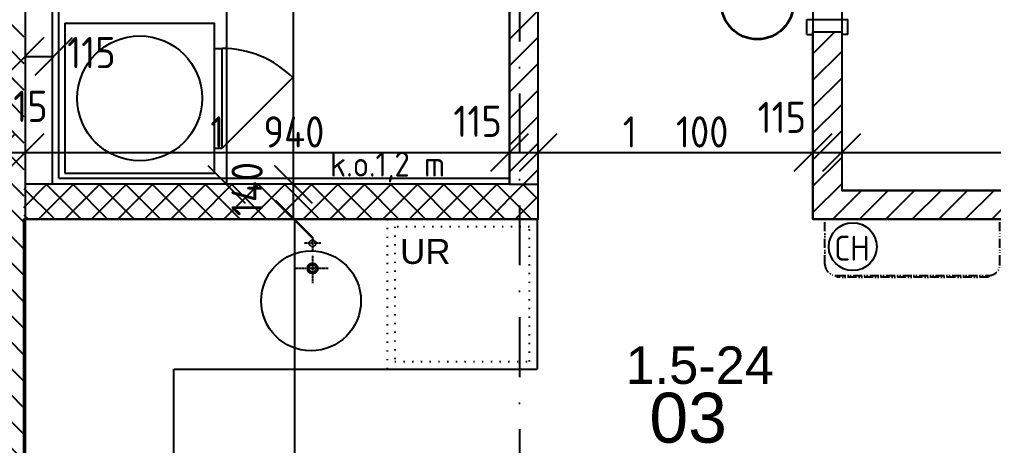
# Model space of a CAD drawing. Extents: x 4511820 to 5180432, y -1526536 to -944957.
# Drawn here: x 5149415 to 5153316, y -1297136 to -1295430 of the extents above; entities that cross this region are included whole.
import ezdxf

# ---------------------------------------------------------------- set-up
doc = ezdxf.new("R2010")
doc.units = 0
doc.header["$MEASUREMENT"] = 0
for name, pattern in [('ACAD_ISO07W100', [3.5, 0.5, -3]), ('ACAD_ISO12W100', [22, 12, -3, 0.5, -3, 0.5, -3]), ('BODKOCIARKOVANA_3', [5.6, 3, -1.3, 0, -1.3]), ('DASHED', [0.75, 0.5, -0.25])]:
    doc.linetypes.add(name, pattern=pattern)
doc.layers.get('0').update_dxf_attribs({"linetype": 'CONTINUOUS'})
doc.layers.get('Defpoints').update_dxf_attribs({"color": 61, "linetype": 'CONTINUOUS'})
for name, color, linetype in [('DVERE', 45, 'CONTINUOUS'), ('KÓTY', 4, 'CONTINUOUS'), ('MÚRY', 1, 'CONTINUOUS'), ('osi', 253, 'CONTINUOUS'), ('Plochy', 41, 'CONTINUOUS'), ('POPIS', 7, 'CONTINUOUS'), ('TENKÁ', 7, 'CONTINUOUS'), ('ZARIADENIE1', 145, 'CONTINUOUS'), ('ZZ-chladenie', 133, 'CONTINUOUS'), ('ŠRAFY', 82, 'CONTINUOUS')]:
    doc.layers.add(name, color=color, linetype=linetype)
doc.layers.add('preklady', color=74, linetype='CONTINUOUS', lineweight=35)
doc.styles.add('ARIAL', font='arial.ttf')
doc.styles.add('STYLE1', font='isocp.shx')
doc.dimstyles.new('STANDARD-50', dxfattribs={"dimtxt": 125, "dimasz": 150, "dimexe": 10, "dimexo": 200, "dimgap": 20, "dimtad": 1, "dimdsep": 46, "dimlunit": 6, "dimtxsty": 'STYLE1', "dimblk1": 'OBLIQUE', "dimblk2": 'OBLIQUE', "dimsah": 1, "dimcen": 2.5, "dimse1": 1, "dimse2": 1, "dimadec": 0, "dimazin": 0, "dimtfac": 1, "dimtmove": 1, "dimatfit": 3, "dimldrblk": 'OBLIQUE', "dimfxl": 1, "dimtolj": 1, "dimtzin": 0, "dimarcsym": 0})
pattern_1 = [(45, (515270.5, 128041), (-53.0330086, 53.0330086), [])]

# ---------------------------------------------------------------- blocks, each defined once
blk = doc.blocks.new('_OBLIQUE')
at = {"color": 0, "linetype": 'ByBlock'}
blk.add_line((-0.5, -0.5), (0.5, 0.5), dxfattribs=at)
blk = doc.blocks.new('*D25401')
at = {"layer": 'Defpoints', "color": 0}
for p in [(5149322.5, -1295963.2), (5149437.5, -1295963.2), (5149437.5, -1296090.2)]:
    blk.add_point(p, dxfattribs=at)
at = {"layer": 'KÓTY', "color": 0, "lineweight": -2}
blk.add_line((5149322.5, -1295963.2), (5149437.5, -1295963.2), dxfattribs=at)
at = {"layer": 'KÓTY', "color": 0, "linetype": 'ByBlock', "lineweight": -2, "xscale": 150, "yscale": 150, "zscale": 150, "rotation": 180}
blk.add_blockref('_OBLIQUE', (5149322.5, -1295963.2), dxfattribs=at)
at = {"layer": 'KÓTY', "color": 0, "linetype": 'ByBlock', "lineweight": -2, "xscale": 150, "yscale": 150, "zscale": 150}
blk.add_blockref('_OBLIQUE', (5149437.5, -1295963.2), dxfattribs=at)
at = {"layer": 'KÓTY', "color": 0, "insert": (5149430.8, -1295778.2), "char_height": 125, "attachment_point": 5, "style": 'STYLE1'}
blk.add_mtext('\\A1;115', dxfattribs=at)
blk = doc.blocks.new('*D25402')
at = {"layer": 'Defpoints', "color": 0}
for p in [(5151377.5, -1295963.2), (5149437.5, -1296090.2), (5151377.5, -1296090.2)]:
    blk.add_point(p, dxfattribs=at)
at = {"layer": 'KÓTY', "color": 0, "lineweight": -2}
blk.add_line((5149437.5, -1295963.2), (5151377.5, -1295963.2), dxfattribs=at)
at = {"layer": 'KÓTY', "color": 0, "linetype": 'ByBlock', "lineweight": -2, "xscale": 150, "yscale": 150, "zscale": 150, "rotation": 180}
blk.add_blockref('_OBLIQUE', (5149437.5, -1295963.2), dxfattribs=at)
at = {"layer": 'KÓTY', "color": 0, "linetype": 'ByBlock', "lineweight": -2, "xscale": 150, "yscale": 150, "zscale": 150}
blk.add_blockref('_OBLIQUE', (5151377.5, -1295963.2), dxfattribs=at)
at = {"layer": 'KÓTY', "color": 0, "insert": (5150407.5, -1295880.6), "char_height": 125, "attachment_point": 5, "style": 'STYLE1'}
blk.add_mtext('\\A1;1ﾠ940', dxfattribs=at)
blk = doc.blocks.new('*D25403')
at = {"layer": 'Defpoints', "color": 0}
for p in [(5151492.5, -1295963.2), (5151377.5, -1296090.2), (5151492.5, -1296090.2)]:
    blk.add_point(p, dxfattribs=at)
at = {"layer": 'KÓTY', "color": 0, "lineweight": -2}
blk.add_line((5151377.5, -1295963.2), (5151492.5, -1295963.2), dxfattribs=at)
at = {"layer": 'KÓTY', "color": 0, "linetype": 'ByBlock', "lineweight": -2, "xscale": 150, "yscale": 150, "zscale": 150, "rotation": 180}
blk.add_blockref('_OBLIQUE', (5151377.5, -1295963.2), dxfattribs=at)
at = {"layer": 'KÓTY', "color": 0, "linetype": 'ByBlock', "lineweight": -2, "xscale": 150, "yscale": 150, "zscale": 150}
blk.add_blockref('_OBLIQUE', (5151492.5, -1295963.2), dxfattribs=at)
at = {"layer": 'KÓTY', "color": 0, "insert": (5151249.5, -1295838), "char_height": 125, "attachment_point": 5, "style": 'STYLE1'}
blk.add_mtext('\\A1;115', dxfattribs=at)
blk = doc.blocks.new('*D25404')
at = {"layer": 'Defpoints', "color": 0}
for p in [(5152592.5, -1295963.2), (5151492.5, -1296090.2), (5152592.5, -1296090.2)]:
    blk.add_point(p, dxfattribs=at)
at = {"layer": 'KÓTY', "color": 0, "lineweight": -2}
blk.add_line((5151492.5, -1295963.2), (5152592.5, -1295963.2), dxfattribs=at)
at = {"layer": 'KÓTY', "color": 0, "linetype": 'ByBlock', "lineweight": -2, "xscale": 150, "yscale": 150, "zscale": 150, "rotation": 180}
blk.add_blockref('_OBLIQUE', (5151492.5, -1295963.2), dxfattribs=at)
at = {"layer": 'KÓTY', "color": 0, "linetype": 'ByBlock', "lineweight": -2, "xscale": 150, "yscale": 150, "zscale": 150}
blk.add_blockref('_OBLIQUE', (5152592.5, -1295963.2), dxfattribs=at)
at = {"layer": 'KÓTY', "color": 0, "insert": (5152042.5, -1295880.6), "char_height": 125, "attachment_point": 5, "style": 'STYLE1'}
blk.add_mtext('\\A1;1ﾠ100', dxfattribs=at)
blk = doc.blocks.new('*D25405')
at = {"layer": 'Defpoints', "color": 0}
for p in [(5152707.5, -1295963.2), (5152592.5, -1296090.2), (5152707.5, -1296115.2)]:
    blk.add_point(p, dxfattribs=at)
at = {"layer": 'KÓTY', "color": 0, "lineweight": -2}
blk.add_line((5152592.5, -1295963.2), (5152707.5, -1295963.2), dxfattribs=at)
at = {"layer": 'KÓTY', "color": 0, "linetype": 'ByBlock', "lineweight": -2, "xscale": 150, "yscale": 150, "zscale": 150, "rotation": 180}
blk.add_blockref('_OBLIQUE', (5152592.5, -1295963.2), dxfattribs=at)
at = {"layer": 'KÓTY', "color": 0, "linetype": 'ByBlock', "lineweight": -2, "xscale": 150, "yscale": 150, "zscale": 150}
blk.add_blockref('_OBLIQUE', (5152707.5, -1295963.2), dxfattribs=at)
at = {"layer": 'KÓTY', "color": 0, "insert": (5152468, -1295822), "char_height": 125, "attachment_point": 5, "style": 'STYLE1'}
blk.add_mtext('\\A1;115', dxfattribs=at)
blk = doc.blocks.new('*D25406')
at = {"layer": 'Defpoints', "color": 0}
for p in [(5155902.5, -1295963.2), (5155902.5, -1296030.2), (5152707.5, -1296115.2)]:
    blk.add_point(p, dxfattribs=at)
at = {"layer": 'KÓTY', "color": 0, "lineweight": -2}
blk.add_line((5152707.5, -1295963.2), (5155902.5, -1295963.2), dxfattribs=at)
at = {"layer": 'KÓTY', "color": 0, "linetype": 'ByBlock', "lineweight": -2, "xscale": 150, "yscale": 150, "zscale": 150, "rotation": 180}
blk.add_blockref('_OBLIQUE', (5152707.5, -1295963.2), dxfattribs=at)
at = {"layer": 'KÓTY', "color": 0, "linetype": 'ByBlock', "lineweight": -2, "xscale": 150, "yscale": 150, "zscale": 150}
blk.add_blockref('_OBLIQUE', (5155902.5, -1295963.2), dxfattribs=at)
at = {"layer": 'KÓTY', "color": 0, "insert": (5154432, -1295864), "char_height": 125, "attachment_point": 5, "style": 'STYLE1'}
blk.add_mtext('\\A1;3ﾠ195', dxfattribs=at)
blk = doc.blocks.new('*D25487')
at = {"layer": 'Defpoints', "color": 0}
for p in [(5153307.5, -1294405.2), (5153307.5, -1296115.2), (5154147.5, -1296115.2)]:
    blk.add_point(p, dxfattribs=at)
at = {"layer": 'KÓTY', "color": 0, "lineweight": -2}
blk.add_line((5154147.5, -1294405.2), (5154147.5, -1296115.2), dxfattribs=at)
at = {"layer": 'KÓTY', "color": 0, "linetype": 'ByBlock', "lineweight": -2, "xscale": 150, "yscale": 150, "zscale": 150}
for p, rotation in [((5154147.5, -1294405.2), 90), ((5154147.5, -1296115.2), 270)]:
    blk.add_blockref('_OBLIQUE', p, dxfattribs=dict(at, rotation=rotation))
at = {"layer": 'KÓTY', "color": 0, "insert": (5154065, -1295260.2), "char_height": 125, "attachment_point": 5, "rotation": 90, "style": 'STYLE1'}
blk.add_mtext('\\A1;1ﾠ710', dxfattribs=at)
blk = doc.blocks.new('*D25488')
at = {"layer": 'Defpoints', "color": 0}
for p in [(5151377.5, -1292905.2), (5150511.5, -1296090.2), (5151435, -1296090.2)]:
    blk.add_point(p, dxfattribs=at)
at = {"layer": 'KÓTY', "color": 0, "lineweight": -2}
blk.add_line((5150511.5, -1292905.2), (5150511.5, -1296090.2), dxfattribs=at)
at = {"layer": 'KÓTY', "color": 0, "linetype": 'ByBlock', "lineweight": -2, "xscale": 150, "yscale": 150, "zscale": 150}
for p, rotation in [((5150511.5, -1292905.2), 90), ((5150511.5, -1296090.2), 270)]:
    blk.add_blockref('_OBLIQUE', p, dxfattribs=dict(at, rotation=rotation))
at = {"layer": 'KÓTY', "color": 0, "insert": (5150410.5, -1295011), "char_height": 125, "attachment_point": 5, "rotation": 90, "style": 'STYLE1'}
blk.add_mtext('\\A1;3ﾠ185', dxfattribs=at)
blk = doc.blocks.new('*D25498')
at = {"layer": 'Defpoints', "color": 0}
for p in [(5150511.5, -1296090.2), (5150511.5, -1296230.2), (5150511.5, -1296230.2)]:
    blk.add_point(p, dxfattribs=at)
at = {"layer": 'KÓTY', "color": 0, "lineweight": -2}
blk.add_line((5150511.5, -1296090.2), (5150511.5, -1296230.2), dxfattribs=at)
at = {"layer": 'KÓTY', "color": 0, "linetype": 'ByBlock', "lineweight": -2, "xscale": 150, "yscale": 150, "zscale": 150}
for p, rotation in [((5150511.5, -1296090.2), 90), ((5150511.5, -1296230.2), 270)]:
    blk.add_blockref('_OBLIQUE', p, dxfattribs=dict(at, rotation=rotation))
at = {"layer": 'KÓTY', "color": 0, "insert": (5150326.5, -1296109.4), "char_height": 125, "attachment_point": 5, "rotation": 90, "style": 'STYLE1'}
blk.add_mtext('\\A1;140', dxfattribs=at)
blk = doc.blocks.new('*D25499')
at = {"layer": 'Defpoints', "color": 0}
for p in [(5149437.5, -1296230.2), (5149437.5, -1299245.2), (5150516.5, -1299245.2)]:
    blk.add_point(p, dxfattribs=at)
at = {"layer": 'KÓTY', "color": 0, "lineweight": -2}
blk.add_line((5150516.5, -1296230.2), (5150516.5, -1299245.2), dxfattribs=at)
at = {"layer": 'KÓTY', "color": 0, "linetype": 'ByBlock', "lineweight": -2, "xscale": 150, "yscale": 150, "zscale": 150}
for p, rotation in [((5150516.5, -1296230.2), 90), ((5150516.5, -1299245.2), 270)]:
    blk.add_blockref('_OBLIQUE', p, dxfattribs=dict(at, rotation=rotation))
at = {"layer": 'KÓTY', "color": 0, "insert": (5150434, -1297737.7), "char_height": 125, "attachment_point": 5, "rotation": 90, "style": 'STYLE1'}
blk.add_mtext('\\A1;3ﾠ015', dxfattribs=at)
blk = doc.blocks.new('*D25593')
at = {"layer": 'Defpoints', "color": 0}
for p in [(5149552.5, -1295578), (5149437.5, -1295774.7), (5149552.5, -1295774.7)]:
    blk.add_point(p, dxfattribs=at)
at = {"layer": 'KÓTY', "color": 0, "lineweight": -2}
blk.add_line((5149437.5, -1295578), (5149552.5, -1295578), dxfattribs=at)
at = {"layer": 'KÓTY', "color": 0, "linetype": 'ByBlock', "lineweight": -2, "xscale": 150, "yscale": 150, "zscale": 150, "rotation": 180}
blk.add_blockref('_OBLIQUE', (5149437.5, -1295578), dxfattribs=at)
at = {"layer": 'KÓTY', "color": 0, "linetype": 'ByBlock', "lineweight": -2, "xscale": 150, "yscale": 150, "zscale": 150}
blk.add_blockref('_OBLIQUE', (5149552.5, -1295578), dxfattribs=at)
at = {"layer": 'KÓTY', "color": 0, "insert": (5149703, -1295562.5), "char_height": 125, "attachment_point": 5, "style": 'STYLE1'}
blk.add_mtext('\\A1;115', dxfattribs=at)
blk = doc.blocks.new('chlad2')
at = {"layer": 'ZZ-chladenie', "linetype": 'ACAD_ISO12W100', "ltscale": 3}
for p, q in [((5102412.5, -1105747.3), (5102592.5, -1105747.3)), ((5102412.5, -1106448.4), (5102592.5, -1106448.4))]:
    blk.add_line(p, q, dxfattribs=at)
blk.add_lwpolyline([(5102367.5, -1106402), (5102360.8, -1106402), (5102360.8, -1105794.8), (5102367.5, -1105794.8)], close=True, dxfattribs=at)
for centre, start, end in [((5102412.5, -1105792.3), 90, 180), ((5102412.5, -1106403.4), 180, 270)]:
    blk.add_arc(centre, 45, start, end, dxfattribs=at)
blk = doc.blocks.new('*D25649')
at = {"layer": 'Defpoints', "color": 0}
for p in [(5149437.5, -1293855.2), (5149437.5, -1296090.2), (5150244, -1296090.2)]:
    blk.add_point(p, dxfattribs=at)
at = {"layer": 'KÓTY', "color": 0, "lineweight": -2}
blk.add_line((5150244, -1293855.2), (5150244, -1296090.2), dxfattribs=at)
at = {"layer": 'KÓTY', "color": 0, "linetype": 'ByBlock', "lineweight": -2, "xscale": 150, "yscale": 150, "zscale": 150}
for p, rotation in [((5150244, -1293855.2), 90), ((5150244, -1296090.2), 270)]:
    blk.add_blockref('_OBLIQUE', p, dxfattribs=dict(at, rotation=rotation))
at = {"layer": 'KÓTY', "color": 0, "insert": (5150161.5, -1294972.7), "char_height": 125, "attachment_point": 5, "rotation": 90, "style": 'STYLE1'}
blk.add_mtext('\\A1;2ﾠ235', dxfattribs=at)

msp = doc.modelspace()

# ---------------------------------------------------------------- hatches: boundary and pattern name
at = {"layer": 'ŠRAFY', "ltscale": 0.25}
h = msp.add_hatch(dxfattribs=at)
h.set_pattern_fill('ANSI31', color=256, scale=600, angle=90, style=0)
h.set_pattern_definition([(135, (-2904913.184, 46881.926), (-53.0330086, -53.0330086), [])])
h.paths.add_polyline_path([(5149432.5, -1299245.191), (5149432.5, -1296230.191), (5149432.5, -1296090.191), (5149432.5, -1293855.191), (5149437.5, -1293855.191), (5149437.5, -1293740.191), (5149437.5, -1292905.191), (5149322.5, -1292905.191), (5149322.5, -1296945.191), (5149272.5, -1296945.191), (5149272.5, -1297060.191), (5149322.5, -1297060.191), (5149322.5, -1299245.191)])
h = msp.add_hatch(dxfattribs=at)
h.set_pattern_fill('ANSI31', color=256, scale=600, style=0)
h.set_pattern_definition(pattern_1)
h.paths.add_polyline_path([(5151377.5, -1296065.191), (5151377.5, -1296090.191), (5151492.5, -1296090.191), (5151492.5, -1294615.191), (5151492.5, -1294605.191), (5151377.5, -1294605.191), (5151377.5, -1294615.191), (5151377.5, -1294818.191), (5151377.5, -1294848.191), (5151377.5, -1295128.191), (5151377.5, -1295158.191)])
h = msp.add_hatch(dxfattribs=at)
h.set_pattern_fill('ANSI31', color=256, scale=600, style=0)
h.set_pattern_definition(pattern_1)
h.paths.add_polyline_path([(5152707.5, -1295480.191), (5152592.5, -1295480.191), (5152592.5, -1295490.191), (5152592.5, -1296230.191), (5155902.5, -1296230.191), (5155902.5, -1296115.191), (5152707.5, -1296115.191), (5152707.5, -1295490.191)])
h = msp.add_hatch(dxfattribs=at)
h.set_pattern_fill('ANSI37', color=256, scale=600, style=0)
h.set_pattern_definition([(45, (-2973754.684, 351431.784), (-53.0330086, 53.0330086), []), (135, (-2973754.684, 351431.784), (-53.0330086, -53.0330086), [])])
h.paths.add_polyline_path([(5151377.5, -1296090.191), (5149547.5, -1296090.191), (5149432.5, -1296090.191), (5149432.5, -1296230.191), (5150887.5, -1296230.191), (5151487.5, -1296230.191), (5151492.5, -1296230.191), (5151492.5, -1296090.191)])

# ---------------------------------------------------------------- linework, layer by layer
at = {"layer": 'DVERE', "ltscale": 0.25}
for p, q in [((5152567.5, -1295490.191), (5152567.5, -1295430.191)), ((5152567.5, -1295430.191), (5152732.5, -1295430.191)), ((5152732.5, -1295490.191), (5152732.5, -1295430.191)), ((5152567.5, -1295490.191), (5152592.5, -1295490.191)), ((5152732.5, -1295490.191), (5152707.5, -1295490.191))]:
    msp.add_line(p, q, dxfattribs=at)
at = {"layer": 'MÚRY'}
for p, q in [((5149437.5, -1293855.191), (5149437.5, -1296090.191)), ((5152707.5, -1295480.191), (5152707.5, -1296115.191)), ((5151377.5, -1296090.191), (5149437.5, -1296090.191)), ((5155902.5, -1296115.191), (5152707.5, -1296115.191)), ((5149437.5, -1296230.191), (5149437.5, -1299245.191)), ((5151492.5, -1296230.191), (5149437.5, -1296230.191)), ((5155902.5, -1296230.191), (5152592.5, -1296230.191))]:
    msp.add_line(p, q, dxfattribs=at)
at = {"layer": 'MÚRY', "ltscale": 0.25}
for p, q in [((5151377.5, -1296090.191), (5151377.5, -1294605.191)), ((5151492.5, -1296230.191), (5151492.5, -1294605.191)), ((5152592.5, -1296230.191), (5152592.5, -1295480.191)), ((5152592.5, -1295480.191), (5152707.5, -1295480.191))]:
    msp.add_line(p, q, dxfattribs=at)
at = {"layer": 'osi', "linetype": 'BODKOCIARKOVANA_3', "ltscale": 80}
msp.add_line((5151417.5, -1284972.097), (5151417.5, -1316900), dxfattribs=at)
at = {"layer": 'Plochy'}
for points in [[(5149547.5, -1296090.191), (5149547.5, -1293855.191), (5149937.5, -1293855.191), (5149937.5, -1292905.191), (5151377.5, -1292905.191), (5151377.5, -1296090.191)], [(5155902.5, -1292905.191), (5153307.5, -1292905.191), (5153307.5, -1294405.191), (5152707.5, -1294405.191), (5152707.5, -1296115.191), (5155902.5, -1296115.191)], [(5155902.5, -1299245.191), (5149432.5, -1299245.191), (5149432.5, -1296230.191), (5151492.5, -1296230.191), (5151492.5, -1294290.191), (5152592.5, -1294290.191), (5152592.5, -1296230.191), (5155902.5, -1296230.191)]]:
    msp.add_lwpolyline(points, close=True, dxfattribs=at)
at = {"layer": 'preklady', "ltscale": 0.25}
msp.add_circle((5152370, -1295364.5), 145, dxfattribs=at)
at = {"layer": 'TENKÁ'}
for p, q in [((5149547.5, -1296090.191), (5149547.5, -1293880.191)), ((5149437.5, -1296090.191), (5149437.5, -1296230.191)), ((5151377.5, -1296090.191), (5151492.5, -1296090.191))]:
    msp.add_line(p, q, dxfattribs=at)
at = {"layer": 'TENKÁ', "ltscale": 0.25}
for q in [(5149572.5, -1293880.191), (5151377.5, -1296065.191)]:
    msp.add_line((5149572.5, -1296065.191), q, dxfattribs=at)
at = {"layer": 'ZARIADENIE1'}
for p, q in [((5150196.5, -1295546.052), (5150226.5, -1295546.052)), ((5150226.5, -1295946.052), (5150226.5, -1295546.052)), ((5150509.343, -1295663.209), (5150226.5, -1295946.052)), ((5150196.5, -1295946.052), (5150226.5, -1295946.052))]:
    msp.add_line(p, q, dxfattribs=at)
at = {"layer": 'ZARIADENIE1', "color": 8, "linetype": 'ACAD_ISO07W100', "ltscale": 10}
msp.add_line((5150887.5, -1296230.191), (5150887.5, -1296830.191), dxfattribs=at)
at = {"layer": 'ZARIADENIE1', "color": 8, "ltscale": 0.25}
for p, q in [((5151487.5, -1296230.191), (5151487.5, -1296830.191)), ((5150032.5, -1299245.191), (5150032.5, -1296830.191)), ((5150032.5, -1296830.191), (5151487.5, -1296830.191))]:
    msp.add_line(p, q, dxfattribs=at)
at = {"layer": 'ZARIADENIE1', "color": 8, "linetype": 'DASHED'}
for p, q in [((5150588.473, -1296301.89), (5150588.473, -1296353.924)), ((5150621.336, -1296326.537), (5150555.609, -1296326.537)), ((5150588.473, -1296376.296), (5150588.473, -1296485.841)), ((5150651.461, -1296426.96), (5150520.007, -1296426.96))]:
    msp.add_line(p, q, dxfattribs=at)
at = {"layer": 'ZARIADENIE1', "color": 8}
msp.add_lwpolyline([(5149596.5, -1296046.052), (5150196.5, -1296046.052), (5150196.5, -1295446.052), (5149596.5, -1295446.052)], close=True, dxfattribs=at)
at = {"layer": 'ZARIADENIE1', "color": 8, "linetype": 'ACAD_ISO07W100', "ltscale": 10}
msp.add_lwpolyline([(5151457.5, -1296260.191), (5150917.5, -1296260.191), (5150917.5, -1296800.191), (5151457.5, -1296800.191)], close=True, dxfattribs=at)
at = {"layer": 'ZARIADENIE1', "color": 8}
msp.add_circle((5149896.5, -1295746.052), 250, dxfattribs=at)
at = {"layer": 'ZARIADENIE1', "color": 8, "linetype": 'DASHED'}
msp.add_circle((5150588.786, -1296326.537), 12.931, dxfattribs=at)
at = {"layer": 'ZARIADENIE1', "color": 8, "ltscale": 0.25}
msp.add_circle((5150582.624, -1296557.104), 200, dxfattribs=at)
at = {"layer": 'ZARIADENIE1', "color": 8, "linetype": 'Continuous'}
for centre, radius in [((5150588.746, -1296427.228), 20.877), ((5150588.473, -1296426.96), 14.781)]:
    msp.add_circle(centre, radius, dxfattribs=at)
at = {"layer": 'ZARIADENIE1'}
msp.add_arc((5150226.5, -1295946.052), 400, 45, 90, dxfattribs=at)
at = {"layer": 'ZZ-chladenie'}
msp.add_circle((5152752.016, -1296340.008), 96, dxfattribs=at)

# ---------------------------------------------------------------- block references
at = {"layer": 'ZZ-chladenie', "rotation": 90}
msp.add_blockref('chlad2', (4046893.09, -6398822.691), dxfattribs=at)

# ---------------------------------------------------------------- texts
at = {"layer": 'POPIS', "lineweight": 40, "ltscale": 0.25, "style": 'ARIAL'}
for s, height, p in [('1.5-24', 150, (5151841.911, -1296889.579)), ('03', 200, (5151937.339, -1297124.88))]:
    msp.add_text(s, height=height, dxfattribs=at).set_placement(p)
at = {"layer": 'TENKÁ', "linetype": 'Continuous', "style": 'STYLE1'}
msp.add_text('k.o.1,2 m', height=100, dxfattribs=at).set_placement((5150658.497, -1296059.341))
at = {"layer": 'ZARIADENIE1', "color": 8, "ltscale": 0.25, "style": 'ARIAL'}
msp.add_text('UR', height=100, dxfattribs=at).set_placement((5150939.31, -1296409.108))
at = {"layer": 'ZZ-chladenie', "style": 'STYLE1'}
msp.add_text('CH', height=100, dxfattribs=at).set_placement((5152677.388, -1296396.207))

# ---------------------------------------------------------------- dimensions: what is measured, and where the dimension line sits
at = {"layer": 'KÓTY'}
dim = msp.add_linear_dim(base=(5150511.5, -1296090.191), p1=(5151377.5, -1292905.191), p2=(5151435, -1296090.191), angle=90, dimstyle='STANDARD-50', dxfattribs=at)
dim.commit()
dim.dimension.update_dxf_attribs({"geometry": '*D25488', "text_midpoint": (5150493, -1295011), "dimtype": 160})
dim = msp.add_linear_dim(base=(5150244, -1296090.191), p1=(5149437.5, -1293855.191), p2=(5149437.5, -1296090.191), angle=90, dimstyle='STANDARD-50', override={"dimtxsty": 'STYLE1', "dimldrblk": 'OBLIQUE'}, dxfattribs=at)
dim.commit()
dim.dimension.update_dxf_attribs({"geometry": '*D25649', "text_midpoint": (5150161.457, -1294972.691)})
for base, p1, p2, picture, middle in [((5154147.5, -1296115.191), (5153307.5, -1294405.191), (5153307.5, -1296115.191), '*D25487', (5154064.957, -1295260.191)), ((5150511.5, -1296230.191), (5150511.5, -1296090.191), (5150511.5, -1296230.191), '*D25498', (5150326.5, -1296109.441)), ((5150516.5, -1299245.191), (5149437.5, -1296230.191), (5149437.5, -1299245.191), '*D25499', (5150433.957, -1297737.691))]:
    dim = msp.add_linear_dim(base=base, p1=p1, p2=p2, angle=90, dimstyle='STANDARD-50', dxfattribs=at)
    dim.commit()
    dim.dimension.update_dxf_attribs({"geometry": picture, "text_midpoint": middle})
for base, p1, p2, picture, middle in [((5149552.5, -1295578), (5149437.5, -1295774.691), (5149552.5, -1295774.691), '*D25593', (5149703, -1295645)), ((5151492.5, -1295963.192), (5151377.5, -1296090.191), (5151492.5, -1296090.191), '*D25403', (5151249.5, -1295920.5)), ((5152707.5, -1295963.192), (5152592.5, -1296090.191), (5152707.5, -1296115.191), '*D25405', (5152468, -1295904.5)), ((5155902.5, -1295963.192), (5152707.5, -1296115.191), (5155902.5, -1296030.191), '*D25406', (5154432, -1295946.5))]:
    dim = msp.add_linear_dim(base=base, p1=p1, p2=p2, dimstyle='STANDARD-50', dxfattribs=at)
    dim.commit()
    dim.dimension.update_dxf_attribs({"geometry": picture, "text_midpoint": middle, "dimtype": 160})
for base, p1, p2, picture, middle in [((5149437.5, -1295963.192), (5149322.5, -1295963.192), (5149437.5, -1296090.191), '*D25401', (5149430.75, -1295778.192)), ((5151377.5, -1295963.192), (5149437.5, -1296090.191), (5151377.5, -1296090.191), '*D25402', (5150407.5, -1295880.65)), ((5152592.5, -1295963.192), (5151492.5, -1296090.191), (5152592.5, -1296090.191), '*D25404', (5152042.5, -1295880.65))]:
    dim = msp.add_linear_dim(base=base, p1=p1, p2=p2, dimstyle='STANDARD-50', dxfattribs=at)
    dim.commit()
    dim.dimension.update_dxf_attribs({"geometry": picture, "text_midpoint": middle})

doc.saveas('drawing.dxf')
